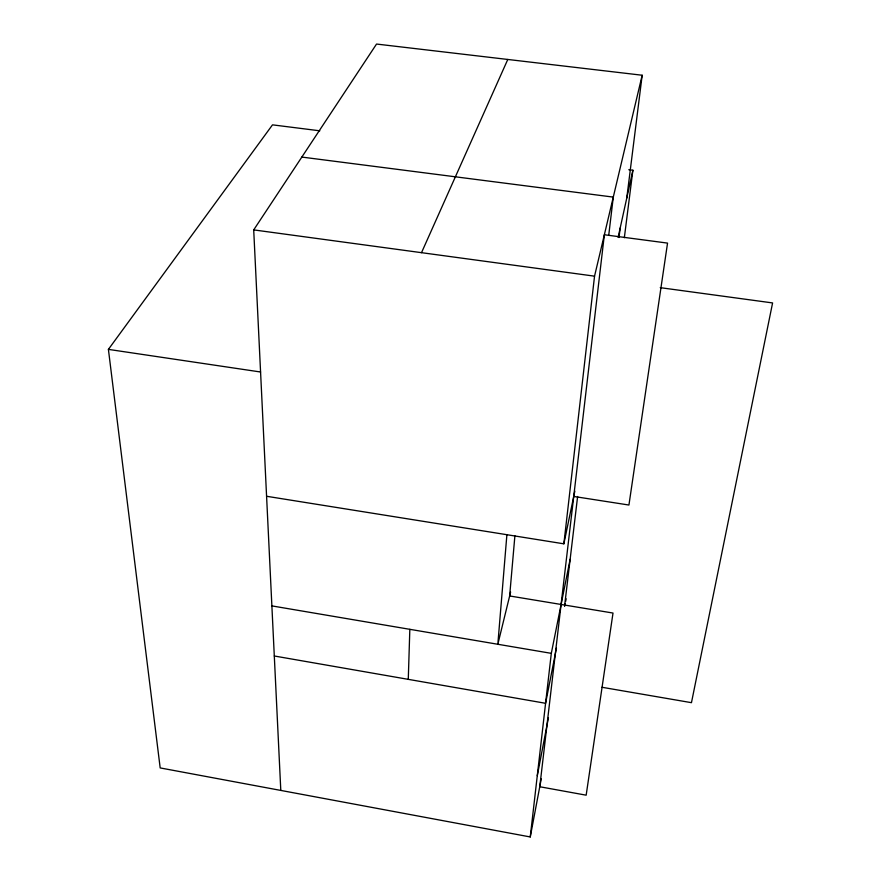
<?xml version="1.0" encoding="UTF-8"?>
<svg xmlns="http://www.w3.org/2000/svg" width="881" height="881" viewBox="0 0 881 881"><rect width="100%" height="100%" fill="white"/><g stroke="black" fill="none" stroke-linecap="round" stroke-linejoin="round"><path stroke-width="1.32" d="M408.277 679.361L409.83 629.331M506.894 534.712L497.831 644.275L510.617 592.021M514.9 535.802L509.647 595.963L613.011 613.044L586.162 795.18L539.767 786.744L604.355 234.753L667.545 243.101L628.935 505.033L573.729 496.444M319.792 130.806L272.504 124.849L108.407 349.383L160.177 767.924L530.252 836.95L551.308 653.35L570.15 559.248M266.58 496.278L563.862 543.819L594.543 276.16L642.172 75.237L376.539 44.05L253.706 229.897L280.797 790.422M564.611 605.721L577.617 496.499M608.749 235.161L613.286 197.102L301.842 157.071M619.002 237.518L620.18 228.025M626.765 198.082L642.172 75.237M624.343 237.727L632.888 170.231L628.792 169.714M530.252 836.95L541.253 778.837M537.278 775.721L548.434 717.762M556.462 648.031L545.581 703.291L274.299 655.993M564.688 606.238L565.228 603.551M565.635 601.459L566.164 598.794M563.862 543.819L574.83 491.158M618.11 237.43L632.888 170.231M421.514 252.671L507.786 59.456M253.706 229.897L594.543 276.16M660.254 287.658L772.593 302.932L691.464 702.675L601.954 687.268M108.407 349.383L260.578 372.002M271.877 605.897L551.308 653.35"/></g></svg>
